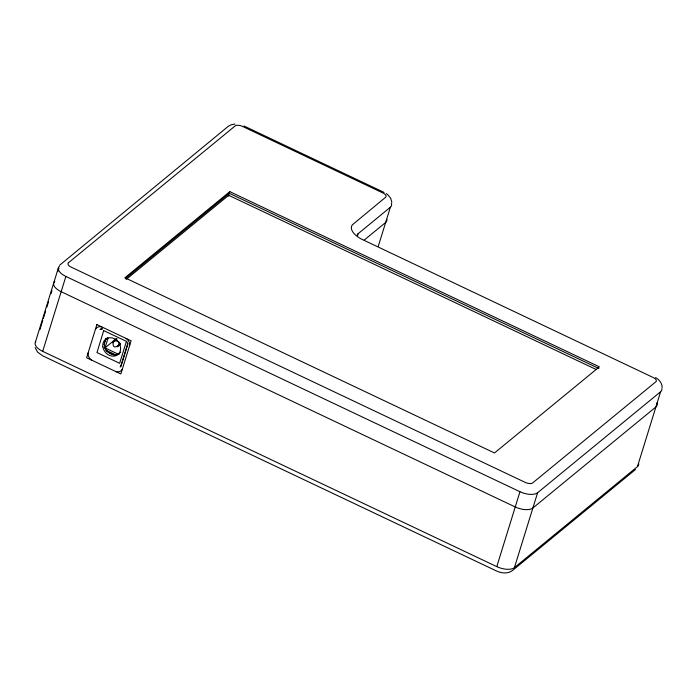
<?xml version="1.0" encoding="UTF-8"?>
<svg xmlns="http://www.w3.org/2000/svg" width="697" height="697" viewBox="0 0 697 697"><rect width="100%" height="100%" fill="white"/><g stroke="black" fill="none" stroke-linecap="round" stroke-linejoin="round"><path stroke-width="1.05" d="M113.489 340.911C110.274 354.695 127.839 340.302 113.689 340.755M35.32 342.41L58.504 267.509M39.877 329.698L42.744 320.446M43.38 318.39L45.61 311.184M46.882 307.072L48.476 301.932M51.029 293.707L51.979 290.614M57.99 271.194L58.931 268.145M638.661 463.549A13.731 6.404 17.2 0 1 637.433 466.633L514.421 567.646A13.731 6.404 17.2 0 1 496.778 566.626L42.691 351.349L65.875 276.448A13.731 6.404 17.2 0 1 59.567 266.115M104.062 344.588L105.988 338.393M104.82 348.5L108.018 338.167M128.021 343.612L121.173 365.733M228.389 196.197L229.801 191.631L599.368 366.84L494.487 452.963L124.92 277.755L229.801 191.631M357.535 235.699L358.162 233.669L390.372 207.218A13.731 6.404 17.2 0 0 391.348 203.219M378.332 246.119L390.372 207.218M496.778 566.626L519.962 491.725A13.731 6.404 17.2 0 0 537.605 492.744L660.617 391.74A13.731 6.404 17.2 0 0 661.845 388.647M514.421 567.646L537.605 492.744M637.433 466.633L660.617 391.74M120.747 366.265L127.595 344.039L127.22 341.983M121.06 365.934L120.189 366.988L120.52 366.639M59.707 265.156L228.05 126.488L231.143 124.78L235.028 124.075M125.242 278.722L229.296 193.287L598.862 368.495M126.305 279.34L228.677 195.282L596.275 369.549M115.737 339.099L105.012 347.881L119.126 354.573M113.01 341.504L116.225 338.995M112.783 341.974L116.486 338.942M115.127 340.241L116.748 338.916M115.397 340.241L117.018 338.908M112.618 342.758L115.049 340.763M118.995 344.623L120.616 343.299M118.943 344.893L120.555 343.56M118.865 345.146L120.485 343.813M117.044 346.792L120.381 344.057M117.523 346.627L120.389 344.37M364.183 240.099L385.65 222.465A13.731 6.404 17.2 0 0 386.879 219.381M635.481 469.525L512.487 570.512C507.913 574.04 501.448 573.317 496.508 570.982L42.648 355.81L37.586 352.133L35.138 347.611M100.412 329.28L100.011 329.542L102.276 328.583M100.786 329.071L102.346 329.115M244.037 126.018L384.108 192.424M65.875 276.448L519.962 491.725M105.439 349.981L116.73 355.339M106.545 351.262L114.369 354.982M115.859 371.588L115.876 371.597A6.857 5.794 50.6 0 0 122.332 369.149M655.546 377.556C659.249 379.56 662.333 383.359 662.15 387.741M386.295 193.644L387.183 194.289M387.645 194.637L390.642 198.148L391.871 202.365M42.691 351.349A13.731 6.404 17.2 0 1 35.739 341.669M120.59 352.124A9.802 8.286 50.6 0 1 107.225 351.244A9.802 8.286 50.6 0 1 107.634 337.636M656.879 402.979A13.731 6.404 17.2 0 1 655.903 406.978L532.883 507.991A13.731 6.404 17.2 0 1 515.24 506.963L61.153 291.695A13.731 6.404 17.2 0 1 54.845 281.361M95.393 329.411A6.857 5.803 50.6 0 1 101.849 326.945M91.595 360.088A6.857 5.803 50.6 0 1 88.118 352.909M126.14 338.463A6.857 5.794 50.6 0 1 129.616 345.625M357.108 235.072A13.731 6.404 17.2 0 1 358.162 233.669M96.883 324.593L86.628 357.735L120.842 373.958L131.106 340.816L96.883 324.593M103.679 330.674L96.97 352.551L119.631 363.294L126.427 341.347L103.714 330.631M68.567 262.647L68.201 263.022A5.864 2.736 17.2 0 0 70.528 266.82L525.947 482.733A5.864 2.736 17.2 0 0 532.438 483.108L656.086 381.581A5.864 2.736 17.2 0 0 653.769 377.774L360.898 238.81A21.59 10.072 17.2 0 1 352.351 224.826L385.842 197.059A5.864 2.736 17.2 0 0 383.516 193.261L241.885 126.113A5.864 2.736 17.2 0 0 235.394 125.739L68.567 262.647M102.886 346.967A9.802 8.286 50.6 0 0 117.375 354.93A9.802 8.286 50.6 0 0 114.822 338.951A9.802 8.286 50.6 0 0 102.886 346.967"/></g></svg>
